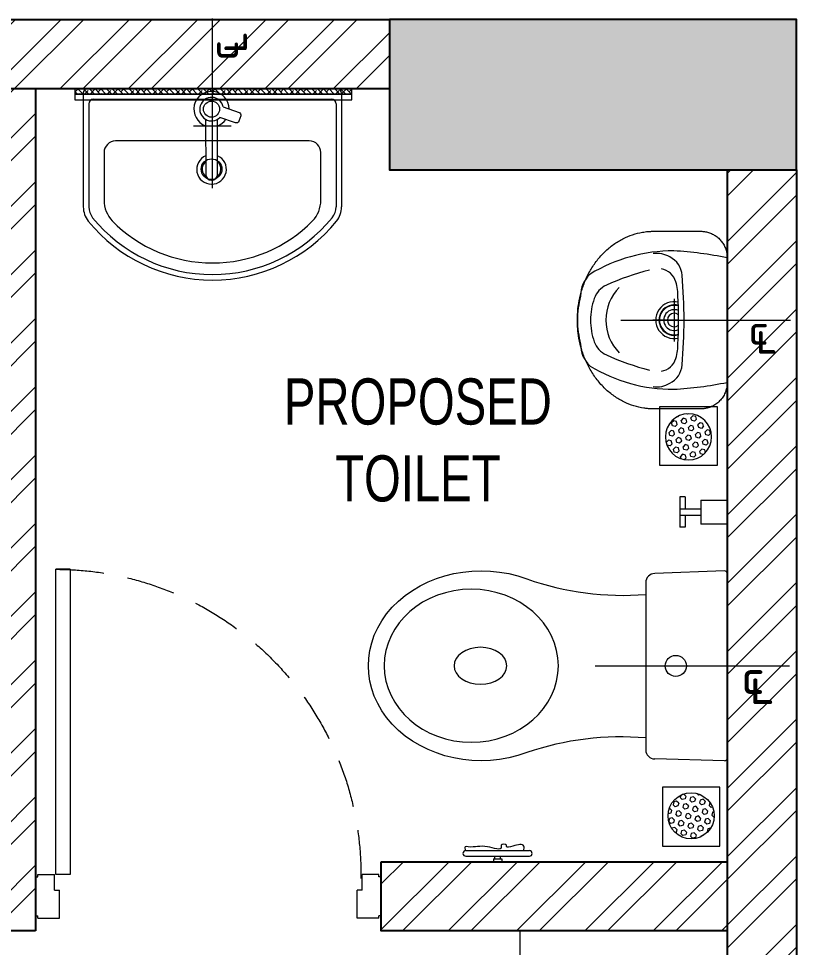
# Model space of a CAD drawing. Header units: feet. Extents: x 5433040 to 5447872, y -5283407 to -5275532.
# Drawn here: x 5446185 to 5447872, y -5277546 to -5275532 of the extents above; entities that cross this region are included whole.
import ezdxf

# ---------------------------------------------------------------- set-up
doc = ezdxf.new("R2010")
doc.units = ezdxf.units.FT
doc.header["$LTSCALE"] = 33
doc.header["$MEASUREMENT"] = 0
for name, pattern in [('CENTER', [2, 1.25, -0.25, 0.25, -0.25]), ('CONTINOUS', [0]), ('DOT2', [0.125, 0, -0.125]), ('HIDDEN', [9.524999999999995, 6.349999999999997, -3.174999999999998]), ('HIDDEN2', [4.7624999999999975, 3.174999999999998, -1.587499999999999])]:
    doc.linetypes.add(name, pattern=pattern)
for name, color, linetype, lineweight in [('A-CARPET AREA', 3, 'CONTINOUS', 0), ('centerline-toilets', 2, 'CENTER', 13), ('column hatch', 5, 'Continuous', 0), ('Door', 2, 'Continuous', 13), ('ele', 252, 'Continuous', 13), ('Fhitting', 152, 'Continuous', 30), ('LENS-DOOR', 34, 'Continuous', 20), ('LENS-TEXT', 31, 'Continuous', 5), ('LK-FF&E WALL', 1, 'Continuous', 9), ('LN-HATCH', 251, 'Continuous', 0), ('Mirror', 150, 'Continuous', 20), ('Panelling', 65, 'Continuous', 18), ('PARTITION', 22, 'Continuous', 30), ('Toilet', 5, 'Continuous', 9)]:
    doc.layers.add(name, color=color, linetype=linetype, lineweight=lineweight)
doc.layers.add('A-WALL', color=1, linetype='Continuous')
doc.layers.add('column', color=10, linetype='Continuous')
doc.styles.add('LK TXT', font='GILC____.TTF', dxfattribs={"height": 100})
doc.styles.get("Standard").update_dxf_attribs({"font": 'GILC____.TTF'})
pattern_1 = [(225, (-828665.2265559137, -36203.29293215934), (74.08711299882052, -74.08711299882054), []), (225, (-828714.6179859136, -36203.29293215934), (74.08711299882052, -74.08711299882054), [])]

# ---------------------------------------------------------------- blocks, each defined once
blk = doc.blocks.new('WC-Pico')
at = {"layer": 'centerline-toilets', "linetype": 'HIDDEN', "ltscale": 10}
blk.add_line((0, -125.1806311445616), (0, 242.6952543367443), dxfattribs=at)
at = {"layer": 'Toilet'}
for p, q in [((174.8182408120994, 124.9999999999999), (-174.8182408120994, 125)), ((-179.815055083837, 119.8215423474376), (-174.5545881112839, -12.39863343142588)), ((179.8150550838375, 119.8215423474375), (176.2703134375523, -12.39863343142596)), ((-157.8116059998392, -29.51065649609063), (159.5273313261004, -29.51065649609072))]:
    blk.add_line(p, q, dxfattribs=at)
blk.add_circle((0.2496716976163213, 27.5062374862825), 20, dxfattribs=at)
for centre, radius, start, end in [((-174.8182408120994, 120), 5, 90, 182.0454084888862), ((174.8182408120994, 119.9999999999999), 5, 357.9545915111137, 90), ((-157.7084098998125, -12.66272442855279), 16.84824811033486, 179.1018698722641, 269.6490591828897), ((159.424135226081, -12.66272442855288), 16.84824811033486, 270.3509408171102, 0.8981301277358952), ((-678.1390815303874, -72.83964093296743), 544.7981182532149, 340.5195890506989, 4.561676199167865), ((678.481919918335, -76.93179679963347), 543.7711689906939, 174.9970003382317, 199.0618630722167)]:
    blk.add_arc(centre, radius, start, end, dxfattribs=at)
at = {"layer": 'Toilet', "extrusion": (0, 0, -1)}
blk.add_ellipse((1.137e-13, -360), major_axis=(3.66e-14, 165), ratio=0.8787878787878787, dxfattribs=at)
for centre, major_axis, ratio, start_param, end_param in [((1.137e-13, -341.2303681476388), (4.75e-14, 213.7696318523613), 0.8420279271674843, 7.436325980537995, 11.41322994100081), ((1.137e-13, -342.5704845977126), (1.11e-14, 50), 0.7, 1.570796326794896, 7.853981633974482)]:
    blk.add_ellipse(centre, major_axis=major_axis, ratio=ratio, start_param=start_param, end_param=end_param, dxfattribs=at)
at = {"layer": 'centerline-toilets', "linetype": 'DOT2', "insert": (31.35624695964362, 174.7341351875002), "char_height": 75, "width": 495.826660318515, "attachment_point": 5, "rotation": 90}
blk.add_mtext('{\\fISOCPEUR|b0|i0|c0|p34;℄}', dxfattribs=at)
blk = doc.blocks.new('Spout')
at = {"layer": 'Toilet', "ltscale": 100}
for p, q in [((-288415.5156716929, 321413.538204789), (-288415.5156716929, 321459.0183981587)), ((-288415.5156716929, 321459.0183981587), (-288365.5156716929, 321459.0183981587)), ((-288365.5156716929, 321413.538204789), (-288365.5156716929, 321459.0183981587)), ((-288335.5156716929, 321465.0183981588), (-288325.5156716929, 321465.0183981588)), ((-288335.5156716929, 321442.2783014738), (-288335.5156716929, 321465.0183981588)), ((-288325.5156716929, 321407.538204789), (-288325.5156716929, 321465.0183981588)), ((-288325.5156716929, 321442.2783014738), (-288365.5156716929, 321442.2783014738)), ((-288325.5156716929, 321430.2783014737), (-288365.5156716929, 321430.2783014737)), ((-288335.5156716929, 321407.538204789), (-288335.5156716929, 321430.2783014737)), ((-288365.5156716929, 321413.538204789), (-288415.5156716929, 321413.538204789)), ((-288335.5156716929, 321407.538204789), (-288325.5156716929, 321407.538204789))]:
    blk.add_line(p, q, dxfattribs=at)
blk = doc.blocks.new('jALI')
at = {"layer": 'Toilet', "ltscale": 5}
h = blk.add_hatch(dxfattribs=at)
h.set_pattern_fill('HEX', color=256, scale=50, angle=135, double=1)
h.set_pattern_definition([(135, (-344825.8629864738, 460708.1869492117), (-7.654655446197432, -7.65465544619743), [6.25, -12.5]), (255, (-344825.8629864738, 460708.1869492117), (10.4564537967226, -2.80179835052517), [6.25, -12.5]), (195, (-344830.2824038562, 460712.6063665941), (2.801798350525164, -10.4564537967226), [6.25, -12.5])])
edge = h.paths.add_edge_path()
edge.add_arc((-393187.5478222936, 163647.6289079433), 50, -90, 270)
blk.add_lwpolyline([(-393249.5478222936, 163581.8745342398), (-393125.5478222936, 163581.8745342398), (-393125.5478222936, 163709.3782789116), (-393249.5478222936, 163709.3782789116)], close=True, dxfattribs=at)
blk.add_circle((-393187.5478222936, 163647.6289079433), 50, dxfattribs=at)
blk = doc.blocks.new('A$C42dc7abb')
at = {"layer": 'centerline-toilets', "linetype": 'HIDDEN', "ltscale": 10}
blk.add_line((-31.82962659397162, 69.66604296764854), (-31.82962659397162, 437.5419284489544), dxfattribs=at)
at = {"layer": 'Toilet', "ltscale": 100}
for p, q in [((-301.8296265939716, 285.7339222574374), (238.1703734060284, 285.7339222574374)), ((-311.8296265939716, 275.7339222574374), (-311.8296265939716, 29.39160873372657)), ((-289.8296265939716, 262.7339222574376), (226.1703734060284, 262.7339222574376)), ((248.1703734060284, 275.7339222574374), (248.1703734060284, 29.39160873372657)), ((-299.8296265939716, 252.7339222574376), (-299.8296265939716, 29.39160873372657)), ((236.1703734060284, 252.7339222574376), (236.1703734060284, 29.39160873372657)), ((-46.58356915414333, 219.1555544597795), (-46.41257266700245, 99.85816358199759)), ((-20.85594827122964, 99.85816353450014), (-21.02694475813769, 219.1759997116169))]:
    blk.add_line(p, q, dxfattribs=at)
blk.add_lwpolyline([(-8.718181191245092, 246.1103638125351), (25.86766675417312, 234.1913773833076, -0.4142135623700193), (29.58537352760322, 226.5638839324238), (25.67558685061522, 215.2186837078771, -0.4142135623687794), (18.04809339973144, 211.5009769342141), (-15.74864577339031, 223.1480204357067)], format="xyb", dxfattribs=at)
blk.add_lwpolyline([(8.827331942273304, 204.5271217151312), (-72.92916458984837, 204.5271217151312)], dxfattribs=at)
blk.add_lwpolyline([(-266.8296265939716, 43.70673075111471, 0.1918964941694492), (-249.0170346096088, -0.9961609312606469, 0.4202357661762754), (185.3577814216305, -0.9961609312974815, 0.191896494169451), (203.1703734060284, 43.70673075110812), (203.1703734060284, 147.2339222574373, 0.4142135623730951), (178.1703734060283, 172.2339222574376), (-241.8296265939716, 172.2339222574376, 0.4142135623730951), (-266.8296265939718, 147.2339222574373)], format="xyb", close=True, dxfattribs=at)
for centre, radius in [((-33.8052569150459, 241.2339222574374), 17.5), ((-33.80525691504568, 110.9703265042737), 22.5)]:
    blk.add_circle(centre, radius, dxfattribs=at)
for centre, radius, start, end in [((-301.8296265939716, 275.7339222574374), 10, 90, 180), ((238.1703734060284, 275.7339222574374), 10, 0, 90), ((-289.8296265939716, 252.7339222574376), 10, 90, 180), ((226.1703734060284, 252.7339222574376), 10, 0, 90), ((-33.80525691504568, 110.6685677818716), 32.14736256360053, 113.0897544112576, 66.24597926171971), ((-33.80525691504568, 110.9703265042737), 20.45924138120723, 128.0403438054578, 237.2899289970044), ((-33.80525691504568, 110.9703265042737), 20.45924138120723, 304.4732923280115, 50.73322655250722), ((-261.8296265939716, 29.39160873372657), 50, 180, 218.446064735679), ((-261.8296265939716, 29.39160873372657), 38, 180, 218.446064735679), ((198.1703734060284, 29.39160873372657), 38, 321.5539352643211, 0), ((198.1703734060284, 29.39160873372657), 50, 321.5539352643211, 0), ((-31.8296265939714, 218.4743510053879), 335.7404287479508, 219.3129523526056, 320.6870476473944), ((-31.82962659397162, 218.4707362205081), 347.736813963071, 219.2825773780483, 320.7174226219517)]:
    blk.add_arc(centre, radius, start, end, dxfattribs=at)
for centre, major_axis, ratio, start_param, end_param in [((-33.8052569150459, 241.2339222574374), (-0.0007244262846731, 38.33493659709939), 0.9999999997470119, 4.720493185551212, 9.081981632517541), ((-33.8052569150459, 241.2339222574374), (-0.161652407392657, -25.55611315046938), 0.9999999997364025, 1.769108159146172, 7.074098355705205), ((-33.8052569150459, 241.2339222574374), (-0.0007244262846731, 38.33493659709939), 0.9999999997470119, 3.484555387064545, 4.08357603994855), ((-33.63426047097869, 99.85816355824888), (-9.035631208577575, 9.035631208577575), 0.9999999999964067, 0.7853981615407268, 3.926990815130519)]:
    blk.add_ellipse(centre, major_axis=major_axis, ratio=ratio, start_param=start_param, end_param=end_param, dxfattribs=at)
at = {"layer": 'centerline-toilets', "linetype": 'DOT2', "insert": (1.502250686746265, 369.5808092997104), "char_height": 75, "width": 495.826660318515, "attachment_point": 5, "rotation": 90}
blk.add_mtext('{\\fISOCPEUR|b0|i0|c0|p34;℄}', dxfattribs=at)
blk = doc.blocks.new('DLF-RSP-AR-CD-DWG-4DT-3113$0$X-TYPICAL TOILET UPPER FLOORS - 02$0$urinals')
at = {"layer": 'Toilet'}
for p, q in [((-4.5475e-12, -15.56661428403458), (-4.5475e-12, 8.286377168158651)), ((-46.09715475669872, -115.0000000000218), (46.09715475669327, -115.0000000000218)), ((-2.7285e-12, -105.4429753783333), (-2.7285e-12, -161.0971547567169))]:
    blk.add_line(p, q, dxfattribs=at)
blk.add_lwpolyline([(134.9999999999991, 0), (-134.9999999999991, 0, 0.0369487664006767), (-149.9999999999982, -116.1503670555612, 0.1380941034158666), (-99.77423321075003, -297.0872948749238, 0.2217213641091726), (-52.01775628641091, -317.8890631478586, 0.0626559245730378), (-8.49796933122e-05, -325.0000017671497, 0.0626559245730475), (52.01758632703338, -317.8890631478586, 0.2217207008690154), (99.77423321075003, -297.0872948749238, 0.1380941034158641), (149.9999999999982, -116.1503670555685, 0.0369487664006777)], format="xyb", close=True, dxfattribs=at)
for centre, radius, start, end in [((-94.27481093352071, -144.9234715912316), 47.11810289109449, 93.37081731520148, 154.4824387253665), ((3.245766915242711, -1238.155136518551), 1144.670244824663, 90.16246512528313, 95.02645179237909), ((-3.245766915251806, -1238.155136518551), 1144.670244824663, 84.9735482076209, 89.83753487471687), ((94.27481093351253, -144.9234715912316), 47.11810289109449, 25.51756127463352, 86.62918268479851), ((-71.39627009237483, -149.8700101487557), 40.22765506777335, 106.7015627441882, 169.7250358418294), ((-50.51241933281471, -225.3451602337737), 118.5326152894133, 89.54541335481511, 105.8857460775884), ((-0.1277772639159593, -996.2166668547361), 890.7737006409425, 89.99178119205142, 93.18195442305822), ((-2.7285e-12, -115.0000000000218), 40, 167.4279671994436, 12.57203280055641), ((-2.7285e-12, -115.0000000000218), 33, 164.1813978616258, 15.81860213837415), ((-2.7285e-12, -115.0000000000218), 32, 163.604929760328, 16.39507023967201), ((-2.7285e-12, -115.0000000000218), 22.62135413059903, 155.6653304376655, 24.33466956233444), ((-2.7285e-12, -115.0000000000218), 14.7323792469192, 139.9108800322804, 40.08911996771955), ((0.1277772639068644, -996.2166668547361), 890.7737006409425, 86.81804557694178, 90.0082188079486), ((50.51241933280562, -225.3451602337737), 118.5326152894133, 74.1142539224116, 90.45458664518488), ((71.39627009236665, -149.8700101487557), 40.22765506777335, 10.27496415817055, 73.29843725581178), ((-90.95333014834432, -152.7329236622463), 53.77394921319929, 148.4868266886055, 188.6401109395215), ((90.95333014833614, -152.7329236622463), 53.77394921319929, 351.3598890604785, 31.51317331139444), ((413.8982963433118, -38.37868533186702), 538.1616565584166, 193.993991329024, 204.5632062434074), ((-413.8982963433209, -38.37868533186702), 538.1616565584166, 335.4367937565926, 346.006008670976), ((-1.627792572718135, -165.2706388237202), 97.64476427368265, 224.9999999998895, 270.9551967833812), ((1.62779257270995, -165.2706388237202), 97.64476427368265, 269.0448032166188, 315.0000000001105), ((-30.08631462571975, -241.3059337647355), 50, 204.5632062434074, 250.460635897111), ((30.08631462571157, -241.3059337647355), 50, 289.539364102889, 335.4367937565926), ((-1.533770255527997, -160.8517433121305), 135.3705133602697, 250.460635897111, 270.6491845270783), ((1.533770255519812, -160.8517433121305), 135.3705133602697, 269.3508154729217, 289.539364102889)]:
    blk.add_arc(centre, radius, start, end, dxfattribs=at)
blk.add_open_spline([(135.0000000000218, 0), (105.3353530385498, 0), (75.67070607707728, 0), (-13.32323480733907, 2.274e-13), (-72.65252873028328, 2.274e-13), (-132.6900719520337, 2.274e-13), (-133.3983212508398, 2.274e-13), (-134.281768448908, 2.274e-13), (-134.4569663481699, 2.274e-13), (-134.747600608502, 2.274e-13), (-134.8630369695722, 2.274e-13), (-135.0060892340055, 2.274e-13), (-135.0064624712894, -1.193277512e-07), (-135.0170531848381, -2.2849590096e-06), (-135.0223488443722, -4.0993359107e-06), (-135.0382367304996, -1.1737902696e-05), (-135.0488298646186, -1.97575291168e-05), (-135.0806128910378, -5.26041751527e-05), (-135.1018064074043, -8.62189622239e-05), (-135.1654014043424, -0.0002222625089416), (-135.207817332803, -0.0003598904754654), (-135.3351225205075, -0.0009139553433215), (-135.4200691828771, -0.001471573562867), (-135.6751356392894, -0.0037122140454358), (-135.8454819154825, -0.005963027991811), (-136.3574010580367, -0.0150109124137998), (-136.6998544433754, -0.0241035279482276), (-137.7305242649482, -0.0607541935196423), (-138.4220536117127, -0.097686986413919), (-140.5080748643645, -0.2474448411821868), (-141.9140495439027, -0.3992694707415012), (-146.1615007839476, -1.02114614714037), (-149.0331357298746, -1.658535092420152), (-154.7518101202553, -3.41613828127015), (-157.5984620125504, -4.536659711778838), (-163.1465284251908, -7.264764980859354), (-165.8474082270705, -8.872454711613045), (-170.981741827156, -12.53873878342233), (-173.4146413081869, -14.5971666483058), (-177.906166885367, -19.08908202548741), (-179.9643754122968, -21.52215186033345), (-183.6301907623958, -26.65676477099555), (-185.2376312556147, -29.35775349851633), (-187.9652297344436, -34.90597265862334), (-189.0854937427912, -37.75266842165093), (-190.8425938294221, -43.47137026403243), (-191.4797371708415, -46.34298888964758), (-191.9919097605824, -49.84306461127676), (-192.077374217121, -50.50936302376794), (-192.2977468813131, -52.49991862553179), (-192.3966084331296, -53.81579509073117), (-192.4734941441805, -55.66879078878696), (-192.4883196677314, -56.21857700367218), (-192.496870256929, -56.88770939302139), (-192.4980415940107, -57.00997546670373), (-192.4992414002611, -57.19748434012058), (-192.4995479992234, -57.26283923326923), (-192.4998738983178, -57.37188175668461), (-192.4999546497274, -57.41559451898957), (-192.4999950294581, -57.47262341266742), (-192.4999998312229, -57.48595819937031), (-192.5000003243775, -57.52595679718206), (-192.4999999999782, -57.60927353243437), (-192.4999999999782, -57.72001920997377), (-192.4999999999782, -57.77539204874369), (-192.4999999999782, -57.94151056505302), (-192.4999999999782, -58.05225624259264), (-192.4999999999782, -58.38449327521129), (-192.4999999999782, -58.60598463029032), (-192.4999999999782, -59.27045869552739), (-192.4999999999782, -59.71344140568567), (-192.4999999999782, -61.04238953616004), (-192.4999999999782, -61.92835495647637), (-192.4999999999782, -64.58625121742534), (-192.4999999999782, -66.35818205805799), (-192.4999999999782, -71.67397457995594), (-192.4999999999782, -75.21783626122124), (-192.4999999999782, -85.84942130501715), (-192.4999999999782, -92.93714466754773), (-192.4999999999782, -114.2003147551393), (-192.4999999999782, -128.3757614802005), (-192.4999999999782, -146.0625065335298), (-192.4999999999782, -144.5738048617977), (-192.4999999999782, -149.2112419741259), (-192.4999999999782, -150.3373807581863), (-192.4999999999782, -153.7157971103672), (-192.4999999999782, -155.9680746784879), (-192.4999999999782, -158.5060066698138), (-192.4999999999782, -158.7916610930192), (-192.4999999999782, -159.2427020504906), (-192.4999999999782, -159.4080885847565), (-192.4999999999782, -159.6877588407215), (-192.4999999999782, -159.8020425624204), (-192.4999999999782, -159.9401879191086), (-192.4999999999782, -159.9640495540977), (-192.4999999999782, -160.0097689728666), (-192.499996421247, -160.0440525330155), (-192.4999643757641, -160.104952970559), (-192.4999385281542, -160.1354066471763), (-192.4998314906368, -160.2267780325826), (-192.4997208060357, -160.2877060969351), (-192.4992706129669, -160.4705315680455), (-192.4988129651545, -160.5924702530042), (-192.4969661832839, -160.9584502616815), (-192.4951032094926, -161.2026555415623), (-192.4876087275813, -161.9359178476325), (-192.4800716371877, -162.4256213779233), (-192.4497571986702, -163.8972417424418), (-192.4192763048381, -164.8816689491061), (-192.2963859407732, -167.8443601815493), (-192.1725217451708, -169.8320432125226), (-191.6702797904039, -175.8273667212115), (-191.1611082412308, -179.8674218867413), (-189.2689630843825, -190.9417939809036), (-187.5187975353817, -198.0301520545986), (-182.8335725814559, -212.1757821290298), (-179.8980525958225, -219.2325052385784), (-172.8234117350846, -233.0968568300414), (-168.6841000434473, -239.9037905012674), (-159.2549403987001, -253.0454586305236), (-153.9652371668557, -259.379470229105), (-142.3610169376685, -271.3688433516364), (-136.0469754966913, -277.0235842421638), (-122.5830627030569, -287.4852784505018), (-115.4339174138625, -292.2918274844595), (-100.5336337623292, -300.9411013099287), (-92.78333124286517, -304.7837051255591), (-76.93540386034736, -311.4502324650508), (-68.83856359988783, -314.2743166926488), (-52.54813771902468, -318.9094578767903), (-44.3551540822018, -320.7208905446411), (-28.09766422605981, -323.3885338293181), (-20.03351017174828, -324.2452316631242), (-9.424407998249535, -324.8186507928577), (-6.740670549843343, -324.9146929727227), (-2.541294352623708, -324.9908912051677), (-1.014315851566152, -325.0028880619856), (2.036791116084486, -324.9959492932932), (3.569827181100436, -324.9769325151441), (8.189732633019958, -324.8718838178048), (11.29743471029269, -324.7378363960885), (20.68934946575928, -324.1333461154121), (27.04290265062991, -323.4601654556735), (41.80139781238676, -321.2305755023596), (50.23999478411247, -319.4658943264186), (67.03734023472111, -314.8652250617469), (75.39541298363952, -312.0287856304914), (91.75936961286243, -305.2736148746307), (99.7643516501057, -301.3546813595407), (115.1434400448929, -292.4912148852103), (122.5165764177182, -287.5468142099547), (136.3756982075897, -276.758097672075), (142.8608430866302, -270.9142526187757), (154.7380516223206, -258.5122041911341), (160.1295767143733, -251.9547274426545), (169.6852635787454, -238.3524876585086), (173.8492842636328, -231.3085654467875), (180.8978067359608, -216.9779216659792), (183.7825645728694, -209.6919949490896), (188.3007156192507, -195.1140848347474), (189.9346737316168, -187.8227087036603), (191.1840609344508, -179.3163223890908), (191.3580380264129, -178.0039348904486), (191.8233173539161, -174.0784034933799), (192.057946061775, -171.4769170618926), (192.282645325045, -167.9054949954279), (192.3343052322775, -166.9187583098144), (192.4580821737554, -163.9678661429329), (192.4989909393634, -162.013038042752), (192.5000275633615, -159.9821342127634), (192.5000000000218, -159.9224785452215), (192.5000000000218, -159.79307529839), (192.5000000000218, -159.7283736749743), (192.5000000000218, -159.5342688047269), (192.5000000000218, -159.4048655578954), (192.5000000000218, -159.0166558174007), (192.5000000000218, -158.7578493237377), (192.5000000000218, -157.9814298427484), (192.5000000000218, -157.4638168554225), (192.5000000000218, -155.9109778934439), (192.5000000000218, -154.8757519187916), (192.5000000000218, -151.7700739948347), (192.5000000000218, -149.6996220455301), (192.5000000000218, -143.4882661976162), (192.5000000000218, -144.347362299007), (192.5000000000218, -131.9246506031793), (192.5000000000218, -123.642842805961), (192.5000000000218, -98.79741941430552), (192.5000000000218, -82.23380381986885), (192.5000000000218, -64.84578365063203), (192.5000000000218, -64.0213790758321), (192.5000000000218, -61.54816535143254), (192.5000000000218, -59.89935620183292), (192.5000000000218, -58.00998844622473), (192.5000000000218, -57.76942984021594), (192.5000000000218, -57.49274907784002), (192.499998838924, -57.47911258059002), (192.4999756668194, -57.44431269662868), (192.4999561805543, -57.4269094915121), (192.4998739944462, -57.37469011354438), (192.499787567282, -57.3398641780534), (192.4994331634852, -57.23534753620175), (192.4990700643893, -57.16561799409532), (192.4975985787632, -56.95627575957587), (192.4961080012763, -56.81650945311571), (192.4900940107291, -56.39661016926675), (192.4840282944246, -56.11587673401686), (192.4595555625769, -55.2713907425973), (192.4348721360084, -54.70535101709879), (192.3348933918678, -52.99906669626466), (192.2336529024164, -51.85063392816892), (191.8201097009723, -48.38130602370188), (191.3976066809859, -46.03606142272087), (190.0123624707134, -40.43900391265924), (188.9035838720251, -37.18247124511481), (186.0547772968666, -30.82026903956307), (184.3144513501752, -27.71555679796666), (180.2457153816676, -21.83694617079323), (177.9175711211701, -19.06409479178683), (172.7827831035551, -14.00634504821505), (169.9769390510123, -11.72221112323927), (164.0463850254914, -7.747615767943671), (160.9227285040119, -6.057372140880033), (154.5371660888572, -3.309309329362349), (151.2761959855666, -2.251153484609176), (144.7863564140075, -0.7410639178328893), (141.558048455473, -0.2884559583496866), (137.2641564939213, -0.0330454220411411), (136.1252210402749, 0), (135.0000000000218, 0)], degree=3, knots=[0, 0, 0, 0, 0.3296071884608014, 0.3296071884608014, 0.9888215653824044, 0.9888215653824044, 0.9966910020358062, 0.9966910020358062, 0.9986376453609405, 0.9986376453609405, 0.9999202715950525, 0.9999202715950525, 1.000227114965755, 1.000227114965755, 1.000533958336457, 1.000533958336457, 1.001147645077862, 1.001147645077862, 1.002375018560673, 1.002375018560673, 1.004829765526294, 1.004829765526294, 1.009739259457536, 1.009739259457536, 1.019558247320021, 1.019558247320021, 1.039196223044989, 1.039196223044989, 1.078472174494926, 1.078472174494926, 1.1570240773948, 1.1570240773948, 1.314127883194549, 1.314127883194549, 1.471231688994297, 1.471231688994297, 1.628335494794045, 1.628335494794045, 1.785439300593793, 1.785439300593793, 1.942543106393542, 1.942543106393542, 2.09964691219329, 2.09964691219329, 2.256750717993039, 2.256750717993039, 2.413854523792787, 2.413854523792787, 2.45094359105979, 2.45094359105979, 2.525121725593796, 2.525121725593796, 2.55664088826819, 2.55664088826819, 2.563698676682492, 2.563698676682492, 2.567478738951607, 2.567478738951607, 2.570009988159922, 2.570009988159922, 2.570782632421826, 2.570782632421826, 2.572327920945634, 2.572327920945634, 2.573873209469442, 2.573873209469442, 2.576963786517057, 2.576963786517057, 2.583144940612287, 2.583144940612287, 2.595507248802747, 2.595507248802747, 2.620231865183668, 2.620231865183668, 2.669681097945509, 2.669681097945509, 2.768579563469191, 2.768579563469191, 2.966376494516556, 2.966376494516556, 3.361970356611286, 3.361970356611286, 3.459960077400161, 3.459960077400161, 3.491387206257657, 3.491387206257657, 3.55424146397265, 3.55424146397265, 3.562213215317918, 3.562213215317918, 3.566828653483477, 3.566828653483477, 3.570017966647174, 3.570017966647174, 3.57068387273989, 3.57068387273989, 3.57129385740351, 3.57129385740351, 3.57190384206713, 3.57190384206713, 3.573123811394369, 3.573123811394369, 3.575563750048849, 3.575563750048849, 3.580443627357808, 3.580443627357808, 3.590203381975726, 3.590203381975726, 3.609722891211562, 3.609722891211562, 3.648761909683234, 3.648761909683234, 3.726839946626579, 3.726839946626579, 3.861362010243008, 3.861362010243008, 3.995884073859437, 3.995884073859437, 4.130406137475866, 4.130406137475866, 4.264928201092295, 4.264928201092295, 4.399450264708724, 4.399450264708724, 4.533972328325153, 4.533972328325153, 4.668494391941582, 4.668494391941582, 4.803016455558011, 4.803016455558011, 4.93753851917444, 4.93753851917444, 5.072060582790869, 5.072060582790869, 5.118026198867305, 5.118026198867305, 5.144558031518944, 5.144558031518944, 5.171089864170584, 5.171089864170584, 5.224153529473863, 5.224153529473863, 5.330280860080422, 5.330280860080422, 5.468862833682332, 5.468862833682332, 5.607444807284243, 5.607444807284243, 5.746026780886153, 5.746026780886153, 5.884608754488064, 5.884608754488064, 6.023190728089974, 6.023190728089974, 6.161772701691885, 6.161772701691885, 6.300354675293795, 6.300354675293795, 6.438936648895706, 6.438936648895706, 6.577518622497616, 6.577518622497616, 6.60287550622664, 6.60287550622664, 6.653589273684687, 6.653589273684687, 6.673028302144214, 6.673028302144214, 6.711906359063266, 6.711906359063266, 6.71371198576324, 6.71371198576324, 6.715517612463215, 6.715517612463215, 6.719128865863165, 6.719128865863165, 6.726351372663065, 6.726351372663065, 6.740796386262864, 6.740796386262864, 6.769686413462464, 6.769686413462464, 6.827466467861662, 6.827466467861662, 6.943026576660058, 6.943026576660058, 7.174146794256852, 7.174146794256852, 7.63638722945044, 7.63638722945044, 7.659393868747179, 7.659393868747179, 7.705407147340659, 7.705407147340659, 7.712120410764156, 7.712120410764156, 7.713128470941848, 7.713128470941848, 7.71413653111954, 7.71413653111954, 7.716152651474923, 7.716152651474923, 7.720184892185691, 7.720184892185691, 7.728249373607226, 7.728249373607226, 7.744378336450297, 7.744378336450297, 7.776636262136437, 7.776636262136437, 7.841152113508718, 7.841152113508718, 7.970183816253281, 7.970183816253281, 8.148440131053812, 8.148440131053812, 8.32669644585434, 8.32669644585434, 8.504952760654874, 8.504952760654874, 8.683209075455405, 8.683209075455405, 8.861465390255937, 8.861465390255937, 9.039721705056468, 9.039721705056468, 9.217978019857, 9.217978019857, 9.283185307179586, 9.283185307179586, 9.283185307179586, 9.283185307179586], dxfattribs=at)
blk = doc.blocks.new('A$C2367ec3a')
at = {"layer": 'centerline-toilets', "linetype": 'HIDDEN', "ltscale": 10}
blk.add_line((219.1241220780066, 337.4999999999955), (587.0000075593124, 337.4999999999955), dxfattribs=at)
at = {"layer": 'Fhitting', "lineweight": 0, "ltscale": 0.5, "rotation": 270}
blk.add_blockref('DLF-RSP-AR-CD-DWG-4DT-3113$0$X-TYPICAL TOILET UPPER FLOORS - 02$0$urinals', (450.0000060475431, 337.4999999999955), dxfattribs=at)
at = {"layer": 'Fhitting', "lineweight": 0, "ltscale": 0.5, "xscale": -1, "rotation": 180}
blk.add_blockref('jALI', (393553.5478283416, 163731.9367869735), dxfattribs=at)
at = {"layer": 'centerline-toilets', "linetype": 'DOT2', "insert": (519.0388884100684, 306.1437530403446), "char_height": 75, "width": 495.826660318515, "attachment_point": 5}
blk.add_mtext('{\\fISOCPEUR|b0|i0|c0|p34;℄}', dxfattribs=at)
blk = doc.blocks.new('towel ring')
at = {"layer": 'Toilet'}
for p, q in [((-173666.6514268595, -1172528.782329696, 184141.9464282506), (-173666.6514268595, -1172522.782329696, 184141.9464282506)), ((-173648.6514268595, -1172522.782329696, 184141.9464282506), (-173666.6514268595, -1172522.782329696, 184141.9464282505)), ((-173648.6514268595, -1172528.782329696, 184141.9464282506), (-173666.6514268595, -1172528.782329696, 184141.9464282505)), ((-173663.6514268595, -1172528.782329696, 184141.9464282506), (-173663.6514268595, -1172534.782329696, 184141.9464282506)), ((-173651.6514268595, -1172528.782329696, 184141.9464282506), (-173651.6514268595, -1172534.782329696, 184141.9464282506)), ((-173648.6514268595, -1172528.782329696, 184141.9464282506), (-173648.6514268595, -1172522.782329696, 184141.9464282506)), ((-173588.6514268595, -1172534.782329696, 184141.9464282506), (-173726.6514268595, -1172534.782329696, 184141.9464282506)), ((-173588.6514268595, -1172546.782329696, 184141.9464282506), (-173726.6514268595, -1172546.782329696, 184141.9464282506))]:
    blk.add_line(p, q, dxfattribs=at)
for centre, start, end in [((-173726.6514268595, -1172540.782329696, 184141.9464282506), 90, 270), ((-173588.6514268595, -1172540.782329696, 184141.9464282506), 270, 90)]:
    blk.add_arc(centre, 6, start, end, dxfattribs=at)
blk.add_open_spline([(-173714.6093257722, -1172546.782329696, 184141.9464282506), (-173715.0513423869, -1172550.478584908, 184141.9464282506), (-173716.5855407478, -1172563.307941313, 184141.9464282506), (-173696.2699258784, -1172558.58166705, 184141.9464282505), (-173675.8373301763, -1172551.962546076, 184141.9464282507), (-173677.6374018159, -1172561.980270466, 184141.9464282505), (-173664.3128344057, -1172561.685951523, 184141.9464282505), (-173668.3611130376, -1172544.904408311, 184141.9464282507), (-173623.5021356933, -1172562.741395399, 184141.9464282505), (-173608.9537732721, -1172552.06186636, 184141.9464282505), (-173585.3541692338, -1172556.698738031, 184141.9464282506), (-173586.7945103454, -1172550.411988432, 184141.9464282505), (-173587.6260921694, -1172546.782329696, 184141.9464282506)], degree=3, knots=[0, 0, 0, 0, 9.744971934938803, 33.8238868683402, 47.58355076314183, 49.49791512807133, 60.56050204657367, 63.82228440543986, 93.50801890372531, 135.7569247841602, 141.9043522615393, 150.3019062025414, 150.3019062025414, 150.3019062025414, 150.3019062025414], dxfattribs=at)
blk = doc.blocks.new('*U36')
at = {"layer": 'LENS-DOOR'}
for p, q in [((547491.5340860761, 1778573.7924707), (547491.5340860655, 1779235.250802661)), ((547522.7840860707, 1779235.250802674), (547491.5340860655, 1779235.250802661)), ((547522.7840860707, 1779235.250802674), (547522.7840860625, 1778573.792470713)), ((547447.2632527373, 1778568.584137381), (547452.47158606, 1778568.584137381)), ((547447.263252747, 1778484.134138706), (547447.2632527373, 1778568.584137381)), ((547452.4715860507, 1778573.792470734), (547488.9299194042, 1778573.7924707)), ((547452.47158606, 1778568.584137381), (547452.4715860507, 1778573.792470734)), ((547488.9299194128, 1778539.938304102), (547488.9299194042, 1778573.7924707)), ((547522.7840860625, 1778573.792470713), (547491.5340860761, 1778573.7924707)), ((548192.0549194103, 1778573.792470735), (548155.596586066, 1778573.792470727)), ((548155.5965860791, 1778539.938304124), (548155.596586066, 1778573.792470727)), ((548192.054919415, 1778568.584137383), (548192.0549194103, 1778573.792470735)), ((548197.2632527302, 1778568.584137406), (548192.054919415, 1778568.584137383)), ((548197.2632527519, 1778484.134138698), (548197.2632527302, 1778568.584137406)), ((547488.9299194128, 1778539.938304102), (547499.3465860789, 1778539.938304074)), ((547499.3465860634, 1778478.925805333), (547499.3465860789, 1778539.938304074)), ((548145.1799194093, 1778478.925805379), (548145.1799194084, 1778539.938304106)), ((548155.5965860791, 1778539.938304124), (548145.1799194084, 1778539.938304106)), ((547447.263252747, 1778484.134138706), (547452.471586072, 1778484.134138706)), ((547452.4715860719, 1778478.925805353), (547452.471586072, 1778484.134138706)), ((548192.0549194105, 1778478.925805387), (548192.0549194105, 1778484.134138698)), ((548197.2632527519, 1778484.134138698), (548192.0549194105, 1778484.134138698)), ((547452.4715860719, 1778478.925805353), (547499.3465860634, 1778478.925805333)), ((548192.0549194105, 1778478.925805387), (548145.1799194093, 1778478.925805379))]:
    blk.add_line(p, q, dxfattribs=at)
at = {"layer": 'LENS-DOOR', "color": 7, "linetype": 'HIDDEN2', "extrusion": (0, 0, -1)}
blk.add_ellipse((547491.5340860761, 1778573.7924707), major_axis=(661.4583333312542, 0.0034430872082118), ratio=0.9999999979146821, start_param=-1.570791121506941, end_param=0.0512086788949202, dxfattribs=at)
blk = doc.blocks.new('A$C45bd8f26')
at = {"layer": 'column hatch'}
h = blk.add_hatch(color=8, dxfattribs=at)
h.dxf.hatch_style = 1
h.paths.add_polyline_path([(14831.34000000008, 7516.999999999767), (14831.34000000008, 7843), (13949, 7843), (13949, 7517)])
h.paths.add_polyline_path([(14831.34000000008, 0), (14831.34000000008, 931), (14508.34000000008, 931), (14508.34000000008, 0)])
h.paths.add_polyline_path([(8931, 0), (8931, 150), (8931, 326), (7997, 326), (7997, 150), (7996.660000000149, 150), (7996.660000000149, 0), (8045, 0)])
h.paths.add_polyline_path([(8963, 7517), (8963, 7843.000000000232), (7997, 7843.000000000232), (7997, 7517)])
h.paths.add_polyline_path([(4329, 7465.000000000234), (4329, 7843.000000000232), (3400, 7843.000000000232), (3400, 7465.000000000234)])
h.paths.add_polyline_path([(4308.1140880452, 0), (4329.000000000233, 1.159089541761204), (4329, 338), (3400, 338), (3400, 289), (3400, 0)])
at = {"layer": 'LN-HATCH'}
h = blk.add_hatch(dxfattribs=at)
h.set_pattern_fill('ANSI32', color=256, scale=11, angle=180)
h.set_pattern_definition(pattern_1)
h.paths.add_polyline_path([(10137.34000000008, 0), (10137.34000000008, 150), (8931, 149.9999999997671), (8931, 0)])
h.paths.add_polyline_path([(7997, 7693), (7997, 7843.000000000232), (4329, 7843.000000000232), (4329, 7693.000000000232)])
h.paths.add_polyline_path([(13949, 7693), (13949, 7843), (8963, 7843.000000000232), (8963, 7693)])
h.paths.add_polyline_path([(14831.34000000008, 931), (14831.34000000008, 7516.999999999767), (14681.34000000008, 7516.999999999767), (14681.34000000008, 931)])
h.paths.add_polyline_path([(14508.34000000008, 0), (14508.34000000008, 150), (13133.34000000008, 150), (13133.34000000008, 0)])
h = blk.add_hatch(dxfattribs=at)
h.set_pattern_fill('ANSI32', color=256, scale=11, angle=180)
h.set_pattern_definition(pattern_1)
h.paths.add_polyline_path([(13931.34000000008, 6017.000000000204), (14681.34000000008, 6017.000000000204), (14681.34000000008, 5866.999999999811), (13931.34000000008, 5866.999999999811)])
h.paths.add_polyline_path([(13181.34000000008, 5866.999999999811), (13031.34000000008, 5866.999999999811), (13031.34000000008, 7693), (13181.34000000008, 7693)])
at = {"layer": 'PARTITION', "lineweight": 9}
h = blk.add_hatch(dxfattribs=at)
h.set_pattern_fill('ANSI38', color=256, scale=70, angle=989.9999999999998, style=0, double=1)
h.set_pattern_definition([(314.9999999999998, (13502.43216453714, 7681.675183811806), (6.187184335382298, 6.187184335382283), []), (44.99999999999991, (13502.43216453714, 7681.675183811806), (6.187184335382316, 18.56155300614686), [21.875, -13.125])])
h.paths.add_polyline_path([(13867.23975908977, 7693.01222261379), (13267.05150155944, 7693.000000000582), (13267.05150155944, 7681.000000000583), (13867.23975908977, 7681.012222613791)])
at = {"layer": 'A-WALL'}
for p, q in [((8963, 7843.000000000117), (13949, 7843.000000000232)), ((8963, 7693), (13949, 7693)), ((14681.34000000008, 7517), (14681.34000000008, 931)), ((14831.34000000008, 7516.999999999767), (14831.34000000008, 931))]:
    blk.add_line(p, q, dxfattribs=at)
for points in [[(13181.34000000008, 5866.999999999811), (13031.34000000008, 5866.999999999811), (13031.34000000008, 7693), (13181.34000000008, 7693)], [(13931.34000000008, 6017.000000000204), (14681.34000000008, 6017.000000000204), (14681.34000000008, 5866.999999999811), (13931.34000000008, 5866.999999999811)]]:
    blk.add_lwpolyline(points, close=True, dxfattribs=at)
at = {"layer": 'column'}
blk.add_lwpolyline([(13949, 7843.000000000232), (13949, 7517), (14831.34000000008, 7516.999999999767), (14831.34000000008, 7843), (13949, 7843)], dxfattribs=at)
at = {"layer": 'Mirror', "ltscale": 0.5}
blk.add_lwpolyline([(13267.05150155944, 7681.000000000583), (13267.05150155944, 7669.000000000583), (13867.23975908977, 7669.000000000583), (13867.23975908977, 7681.000000000583)], close=True, dxfattribs=at)
at = {"layer": 'Panelling', "lineweight": 9}
blk.add_lwpolyline([(13267.05150155944, 7693.000000000582), (13267.05150155944, 7681.000000000583), (13867.23975908977, 7681.000000000583), (13867.23975908977, 7693.000000000582)], close=True, dxfattribs=at)
at = {"layer": 'Door'}
blk.add_blockref('*U36', (-534265.923252742, -1772584.359138052), dxfattribs=at)
at = {"layer": 'ele', "color": 0, "lineweight": -2}
blk.add_blockref('A$C2367ec3a', (14231.339993953, 6853.666666716541), dxfattribs=at)
at = {"layer": 'Fhitting', "lineweight": 0, "ltscale": 0.5}
for name, p in [('A$C42dc7abb', (13596.99962659401, 7407.266077742562)), ('jALI', (407790.5150712174, -157531.0765544323))]:
    blk.add_blockref(name, p, dxfattribs=at)
at = {"layer": 'Fhitting', "lineweight": 0, "ltscale": 0.5, "xscale": 1.144356527365744, "yscale": 1.144356527365744, "zscale": 1.144356527365744}
for name, p, rotation in [('Spout', (-315368.8379527812, 374612.6984080377), 180.0000000000501), ('WC-Pico', (14538.29543407936, 6441.797979802096), 270)]:
    blk.add_blockref(name, p, dxfattribs=dict(at, rotation=rotation))
at = {"layer": 'Fhitting', "rotation": 180}
blk.add_blockref('towel ring', (-159474.2505837062, -1166505.782329693, -184141.9464282505), dxfattribs=at)

msp = doc.modelspace()

# ---------------------------------------------------------------- linework, layer by layer
at = {"layer": 'LK-FF&E WALL'}
msp.add_lwpolyline([(5447721.828446285, -5278276.965723161), (5447721.828446285, -5277509.965723162), (5447271.828446284, -5277509.965723162), (5447271.828446284, -5278276.965723161)], close=True, dxfattribs=at)

# ---------------------------------------------------------------- block references
at = {"layer": 'A-CARPET AREA'}
msp.add_blockref('A$C45bd8f26', (5433040.488446285, -5283376.965723162), dxfattribs=at)

# ---------------------------------------------------------------- texts
at = {"layer": 'LENS-TEXT', "color": 0, "linetype": 'Continuous', "ltscale": 3, "insert": (5447051.057225134, -5276446.3171177), "char_height": 100, "width": 783.9636358173434, "attachment_point": 5, "style": 'LK TXT'}
msp.add_mtext('PROPOSED TOILET ', dxfattribs=at)

doc.saveas('drawing.dxf')
